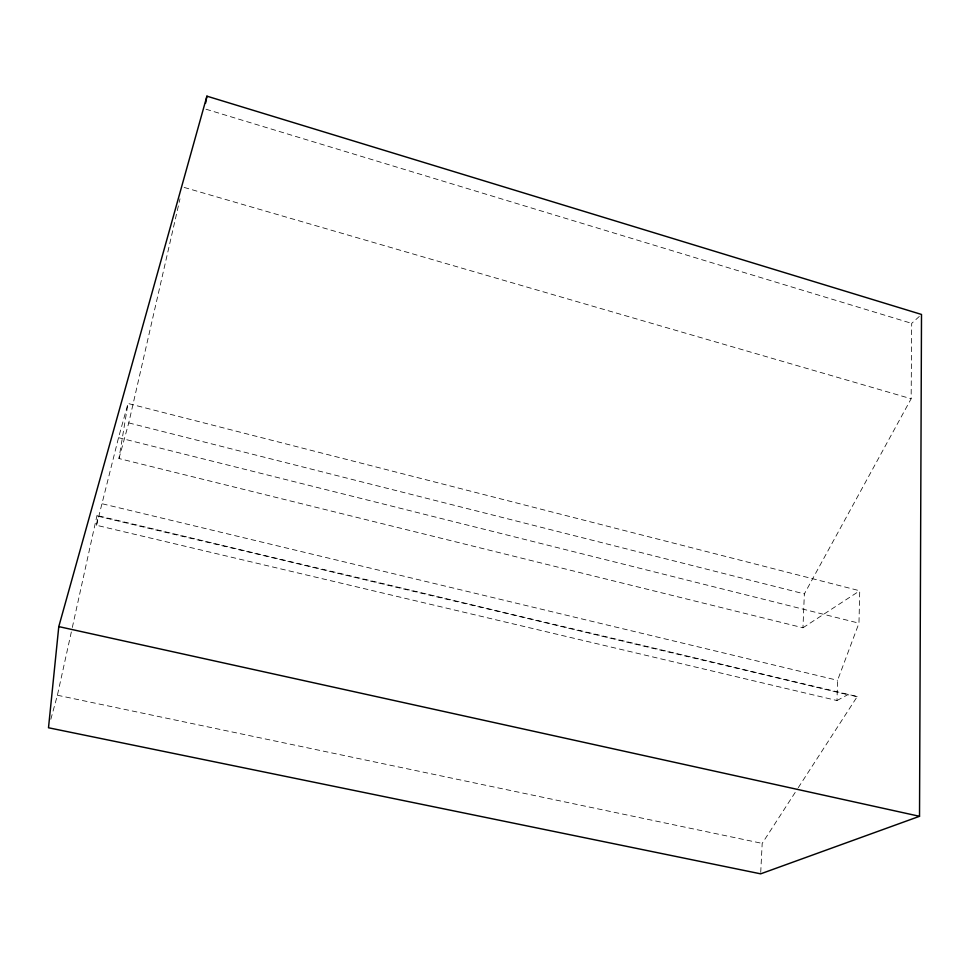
<?xml version="1.0" encoding="UTF-8"?>
<svg xmlns="http://www.w3.org/2000/svg" width="970" height="970" viewBox="0 0 970 970"><rect width="100%" height="100%" fill="white"/><g stroke="black" fill="none" stroke-linecap="round" stroke-linejoin="round"><path stroke-width="0.73" stroke-dasharray="4.85 3.64" d="M72.326 627.481L96.976 515.519L97.861 516.161L96.539 525.291L836.977 700.534L837.571 680.309L858.971 623.164L859.735 590.779L128.004 403.471L118.958 458.531L802.954 627.772L804.36 593.907L911.145 398.755L911.691 323.374L919.317 316.438M760.722 872.382L762.19 843.391L797.425 788.962M50.828 719.279L57.4 695.247L71.998 628.948M118.958 458.531L128.755 422.908L179.996 198.802M96.539 525.291L118.534 437.676L128.004 403.471M798.249 787.701L857.25 696.569L96.976 515.519M802.954 627.772L859.735 590.779M836.977 700.534L847.816 694.702L857.25 696.569M57.4 695.247L762.19 843.391M97.861 516.161L847.816 694.702M102.456 503.83L837.571 680.309M118.534 437.676L858.971 623.164M128.755 422.908L804.36 593.907M184.154 187.428L911.145 398.755M205.967 109.21L911.691 323.374"/><path stroke-width="1.45" d="M919.524 816.303L921.5 314.45L206.925 96.163L58.782 626.608L48.5 727.767L760.65 873.837L919.524 816.303L58.782 626.608M205.591 103.172L206.925 96.163"/></g></svg>
